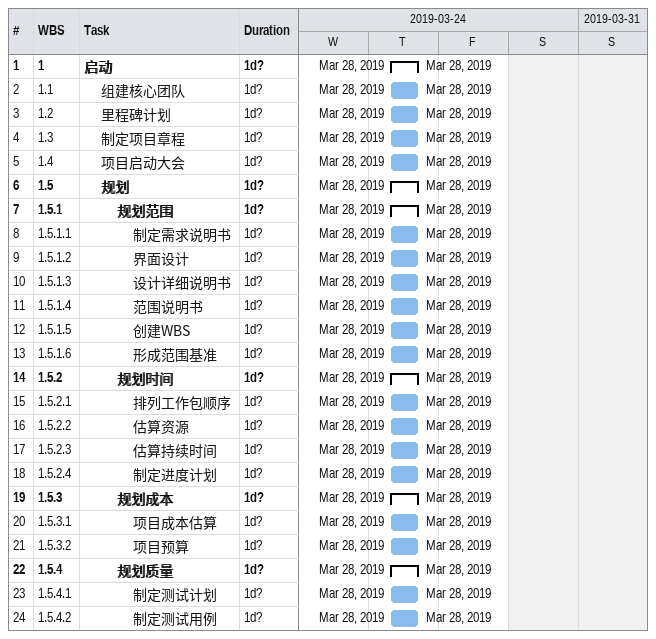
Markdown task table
| ID | WBS | Task | Duration | Start | Finish |
|---|---|---|---|---|---|
| 1 | 1 | **启动** | 1d? | 2019-03-28 | 2019-03-28 |
| 2 | 1.1 | 组建核心团队 | 1d? | 2019-03-28 | 2019-03-28 |
| 3 | 1.2 | 里程碑计划 | 1d? | 2019-03-28 | 2019-03-28 |
| 4 | 1.3 | 制定项目章程 | 1d? | 2019-03-28 | 2019-03-28 |
| 5 | 1.4 | 项目启动大会 | 1d? | 2019-03-28 | 2019-03-28 |
| 6 | 1.5 | **规划** | 1d? | 2019-03-28 | 2019-03-28 |
| 7 | 1.5.1 | **规划范围** | 1d? | 2019-03-28 | 2019-03-28 |
| 8 | 1.5.1.1 | 制定需求说明书 | 1d? | 2019-03-28 | 2019-03-28 |
| 9 | 1.5.1.2 | 界面设计 | 1d? | 2019-03-28 | 2019-03-28 |
| 10 | 1.5.1.3 | 设计详细说明书 | 1d? | 2019-03-28 | 2019-03-28 |
| 11 | 1.5.1.4 | 范围说明书 | 1d? | 2019-03-28 | 2019-03-28 |
| 12 | 1.5.1.5 | 创建WBS | 1d? | 2019-03-28 | 2019-03-28 |
| 13 | 1.5.1.6 | 形成范围基准 | 1d? | 2019-03-28 | 2019-03-28 |
| 14 | 1.5.2 | **规划时间** | 1d? | 2019-03-28 | 2019-03-28 |
| 15 | 1.5.2.1 | 排列工作包顺序 | 1d? | 2019-03-28 | 2019-03-28 |
| 16 | 1.5.2.2 | 估算资源 | 1d? | 2019-03-28 | 2019-03-28 |
| 17 | 1.5.2.3 | 估算持续时间 | 1d? | 2019-03-28 | 2019-03-28 |
| 18 | 1.5.2.4 | 制定进度计划 | 1d? | 2019-03-28 | 2019-03-28 |
| 19 | 1.5.3 | **规划成本** | 1d? | 2019-03-28 | 2019-03-28 |
| 20 | 1.5.3.1 | 项目成本估算 | 1d? | 2019-03-28 | 2019-03-28 |
| 21 | 1.5.3.2 | 项目预算 | 1d? | 2019-03-28 | 2019-03-28 |
| 22 | 1.5.4 | **规划质量** | 1d? | 2019-03-28 | 2019-03-28 |
| 23 | 1.5.4.1 | 制定测试计划 | 1d? | 2019-03-28 | 2019-03-28 |
| 24 | 1.5.4.2 | 制定测试用例 | 1d? | 2019-03-28 | 2019-03-28 |
